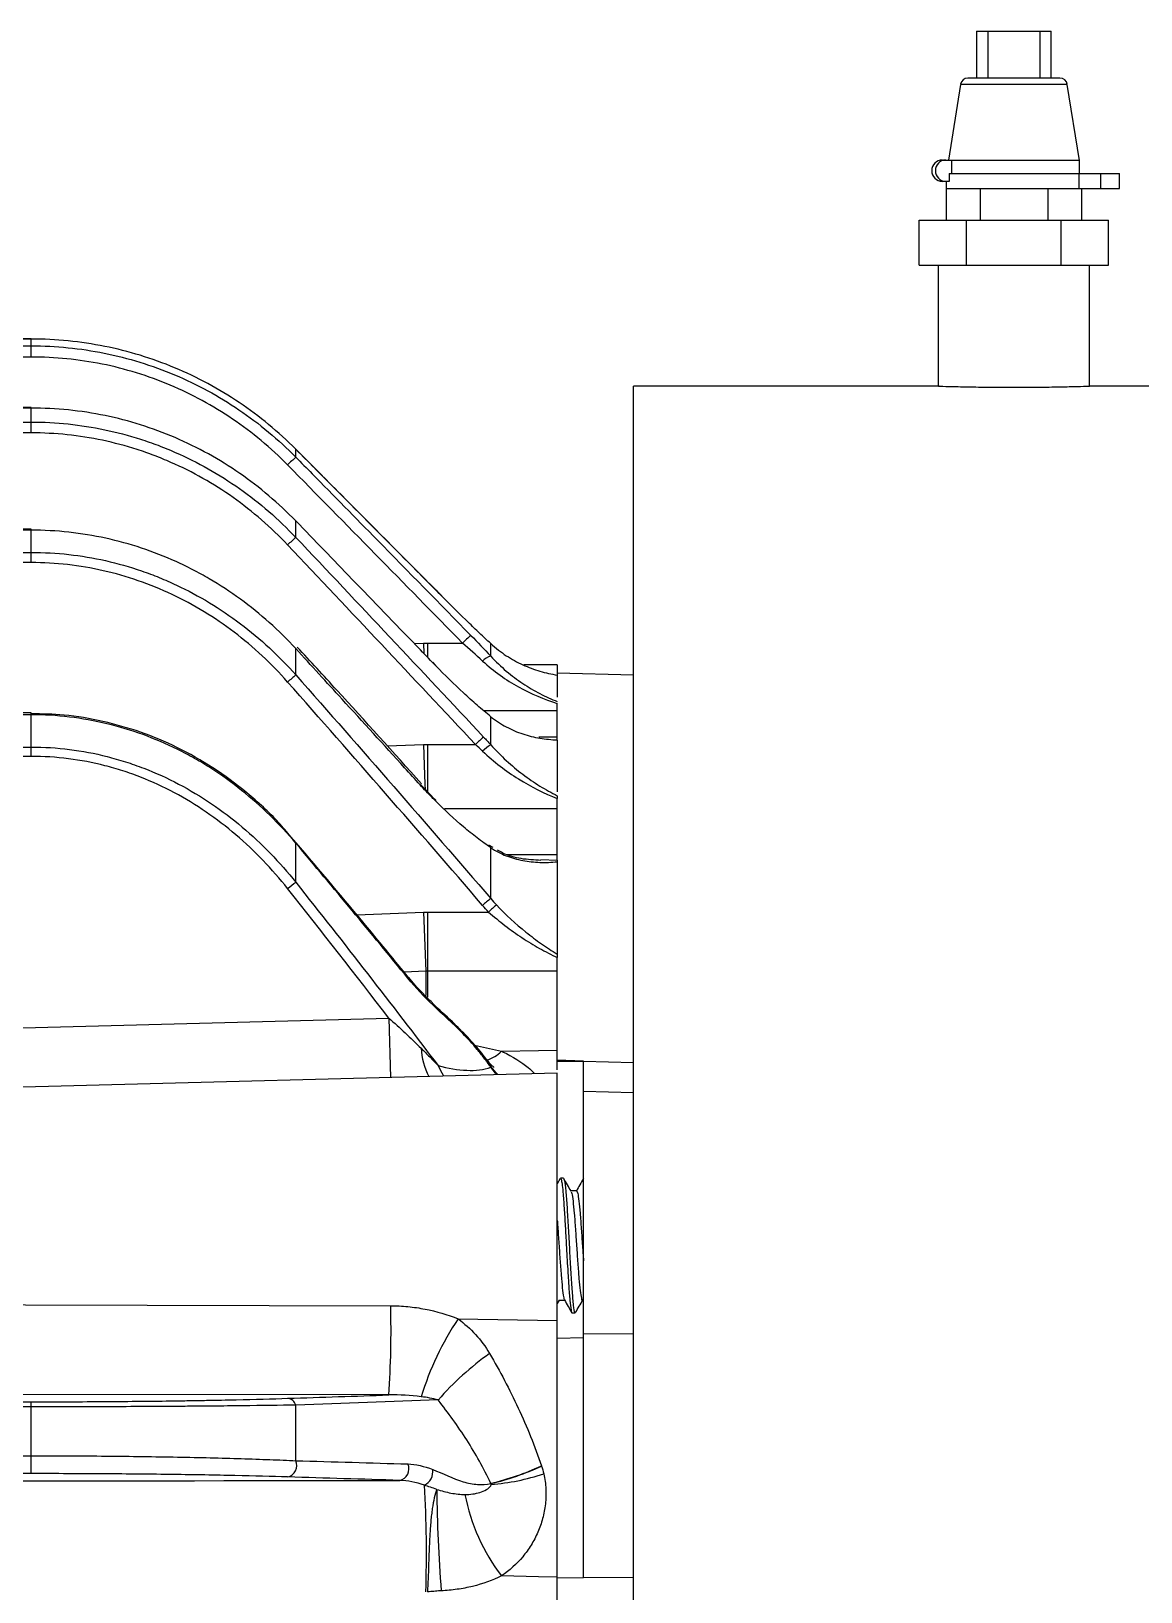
# Paper-space layout '_Back' of a CAD drawing. Header units: inches. Extents: x -13.8 to 10.2, y -6.3 to 9.3.
# Drawn here: x 4.438 to 7.403, y 3.23 to 7.398 of the extents above; entities that cross this region are included whole.
import ezdxf

# ---------------------------------------------------------------- set-up
doc = ezdxf.new("R2010")
doc.units = ezdxf.units.IN
doc.header["$MEASUREMENT"] = 0

psp = doc.layouts.new('_Back')

# ---------------------------------------------------------------- linework, layer by layer
at = {"color": 7, "linetype": 'Continuous', "lineweight": 25}
for p, q in [((6.9645, 7.3975), (6.9645, 7.2725)), ((6.9645, 7.3975), (7.1635, 7.3975)), ((6.9945, 7.3975), (6.9945, 7.2725)), ((7.1335, 7.3975), (7.1335, 7.2725)), ((7.1635, 7.2725), (7.1635, 7.3975)), ((6.9213, 7.2556), (6.8892, 7.0535)), ((7.1869, 7.2725), (6.9411, 7.2725)), ((7.239, 7.0525), (7.2067, 7.2556)), ((6.873, 7.0535), (6.8971, 7.0535)), ((6.8971, 7.0535), (6.8971, 7.0175)), ((7.239, 7.0525), (6.8971, 7.0525)), ((7.239, 7.0175), (7.239, 7.0525)), ((6.8914, 7.0175), (6.8914, 6.9965)), ((6.8914, 7.0175), (7.3459, 7.0175)), ((7.238, 7.0175), (7.238, 6.9775)), ((7.2959, 7.0175), (7.2959, 6.9775)), ((7.3459, 6.9775), (7.3459, 7.0175)), ((6.8914, 6.9965), (6.873, 6.9965)), ((6.883, 6.9965), (6.883, 6.9775)), ((6.883, 6.9775), (7.3459, 6.9775)), ((6.8833, 6.9775), (6.8833, 6.8925)), ((6.9736, 6.9775), (6.9736, 6.8925)), ((7.1544, 6.9775), (7.1544, 6.8925)), ((7.2447, 6.9775), (7.2447, 6.8925)), ((6.8114, 6.8925), (7.3166, 6.8925)), ((6.8114, 6.7725), (6.8114, 6.8925)), ((6.9377, 6.7725), (6.9377, 6.8925)), ((7.1903, 6.7725), (7.1903, 6.8925)), ((7.3166, 6.7725), (7.3166, 6.8925)), ((6.8114, 6.7725), (7.3166, 6.7725)), ((6.8615, 6.7725), (6.8615, 6.4496)), ((7.2665, 6.4497), (7.2665, 6.7725)), ((4.4384, 6.5756), (-4.4384, 6.5756)), ((4.4384, 6.5754), (-4.4384, 6.5754)), ((-4.4384, 6.5572), (4.4384, 6.5572)), ((4.4384, 6.5274), (4.4384, 6.5756)), ((4.4384, 6.5274), (-4.4384, 6.5274)), ((6.8641, 6.4497), (6.0475, 6.4497)), ((6.0475, -6.1), (6.0475, 6.4497)), ((8.36, 6.4497), (7.2662, 6.4497)), ((4.4384, 6.3922), (-4.4384, 6.3922)), ((4.4384, 6.391), (-4.4384, 6.391)), ((4.4384, 6.3248), (4.4384, 6.3922)), ((-4.4384, 6.3537), (4.4384, 6.3537)), ((4.4384, 6.3248), (-4.4384, 6.3248)), ((5.1455, 6.2811), (5.1456, 6.2812)), ((5.5444, 5.8795), (5.1455, 6.2811)), ((5.1455, 6.2599), (5.1455, 6.2811)), ((5.1455, 6.0457), (5.1455, 6.0895)), ((4.4384, 6.0675), (-4.4384, 6.0675)), ((4.4384, 6.0649), (-4.4384, 6.0649)), ((4.4384, 5.9784), (4.4384, 6.0675)), ((-4.4384, 6.0056), (4.4384, 6.0056)), ((4.4384, 5.9784), (-4.4384, 5.9784)), ((5.5446, 5.8796), (5.5447, 5.8798)), ((5.4972, 5.7633), (5.591, 5.7633)), ((5.6663, 5.7284), (5.6663, 5.762)), ((5.1455, 5.6782), (5.1455, 5.7485)), ((5.5106, 5.7115), (5.511, 5.712)), ((5.5194, 5.7035), (5.5111, 5.7121)), ((5.844, 5.705), (5.7545, 5.705)), ((5.844, 5.705), (5.844, 5.6186)), ((6.0475, 5.6773), (5.844, 5.6826)), ((5.844, 5.5064), (5.844, 5.6021)), ((4.4384, 5.577), (-4.4384, 5.577)), ((4.4384, 5.572), (-4.4384, 5.572)), ((4.4384, 5.4608), (4.4384, 5.577)), ((5.6663, 5.4917), (5.6663, 5.5668)), ((5.844, 5.5049), (5.844, 5.3661)), ((-4.4384, 5.4857), (4.4384, 5.4857)), ((4.4384, 5.4608), (-4.4384, 5.4608)), ((5.4972, 5.4925), (5.6253, 5.4925)), ((5.5098, 5.3535), (5.4818, 5.3825)), ((5.5096, 5.3531), (5.5095, 5.3532)), ((5.5191, 5.3435), (5.5096, 5.3531)), ((5.844, 5.1835), (5.844, 5.3484)), ((5.1461, 5.2299), (5.1324, 5.2459)), ((5.1455, 5.1244), (5.1455, 5.2291)), ((5.6723, 5.2173), (5.6608, 5.2236)), ((5.6663, 5.0812), (5.6663, 5.2167)), ((5.8, 5.185), (5.844, 5.1835)), ((5.844, 5.1794), (5.844, 4.9329)), ((5.4862, 5.0449), (5.4928, 4.8872)), ((5.4972, 5.0451), (5.4972, 4.8179)), ((5.4972, 5.0451), (5.6605, 5.0451)), ((5.844, 4.6234), (5.844, 4.9235)), ((5.844, 4.8873), (5.4972, 4.8873)), ((4.237, 4.7307), (5.3939, 4.762)), ((5.6663, 4.6309), (5.6663, 4.6314)), ((5.914, 4.6471), (5.844, 4.6495)), ((5.844, 4.6469), (5.914, 4.6471)), ((5.914, 3.9189), (5.914, 4.6471)), ((5.914, 4.6471), (6.0475, 4.6434)), ((5.844, 4.6151), (4.232, 4.5729)), ((5.844, 3.9544), (5.844, 4.6151)), ((6.0475, 4.5624), (5.914, 4.5659)), ((5.8516, 4.3333), (5.8435, 4.3195)), ((5.8604, 4.3343), (5.8526, 4.3343)), ((5.8955, 4.3004), (5.8805, 4.3004)), ((5.8443, 3.9996), (5.8497, 4.0088)), ((5.8486, 4.0081), (5.8637, 4.0081)), ((5.8838, 3.9743), (5.8917, 3.9743)), ((5.579, 3.9585), (5.844, 3.9544)), ((5.914, 3.9189), (6.0475, 3.9193)), ((5.914, 3.9078), (5.844, 3.9063)), ((5.3939, 3.7554), (4.237, 3.7562)), ((-4.4384, 3.7371), (4.4384, 3.7371)), ((4.4384, 3.7235), (-4.4384, 3.7235)), ((4.4384, 3.5452), (4.4384, 3.7371)), ((5.1455, 3.5798), (5.1455, 3.7282)), ((-4.4384, 3.593), (4.4384, 3.593)), ((4.4384, 3.5452), (-4.4384, 3.5452)), ((5.6663, 3.5184), (5.6663, 3.5192)), ((5.844, 2.8993), (5.844, 3.2684)), ((5.844, 3.2672), (5.914, 3.2674)), ((6.0475, 3.2666), (5.914, 3.2674))]:
    psp.add_line(p, q, dxfattribs=at)
at = {"color": 8, "linetype": 'Continuous', "lineweight": 25}
for p, q in [((7.2067, 7.2556), (6.9213, 7.2556)), ((5.4618, 5.7622), (5.4862, 5.7631)), ((5.4862, 5.7631), (5.4872, 5.7351)), ((5.4972, 5.7633), (5.4972, 5.7246)), ((5.844, 5.5823), (5.648, 5.5823)), ((5.7946, 5.5128), (5.844, 5.5128)), ((5.39, 5.4887), (5.4862, 5.4923)), ((5.4972, 5.4925), (5.4972, 5.3654)), ((5.844, 5.3203), (5.5425, 5.3203)), ((5.7109, 5.1989), (5.844, 5.1989)), ((5.3086, 5.0375), (5.4862, 5.0449)), ((5.4928, 4.8872), (5.4347, 4.8848)), ((5.4928, 4.8872), (5.4928, 4.8221)), ((5.3939, 4.762), (5.3983, 4.6034)), ((5.6233, 4.6896), (5.6951, 4.6735))]:
    psp.add_line(p, q, dxfattribs=at)
at = {"color": 7, "linetype": 'Continuous', "lineweight": 25, "flags": 128}
for points in [[(5.1455, 5.7485), (5.1464, 5.7495), (5.1464, 5.7496)], [(5.5191, 5.7028), (5.5194, 5.7034), (5.5194, 5.7035)], [(5.5191, 5.3412), (5.5194, 5.343), (5.5191, 5.3435)], [(5.6951, 4.6735), (5.7939, 4.6751), (5.844, 4.6759)], [(4.232, 3.9966), (4.4229, 3.9961), (5.3989, 3.9936)], [(5.844, 3.2684), (5.7939, 3.2696), (5.6951, 3.2719)]]:
    psp.add_lwpolyline(points, dxfattribs=at)
at = {"color": 8, "linetype": 'Continuous', "lineweight": 25, "flags": 128}
for points in [[(5.4862, 5.4923), (5.4872, 5.4646), (5.4883, 5.4376), (5.4893, 5.4118), (5.4902, 5.3879), (5.4908, 5.3714)], [(5.4777, 5.3845), (5.4787, 5.3856), (5.4788, 5.3857)], [(5.5094, 5.351), (5.5098, 5.3526), (5.5096, 5.3531)], [(5.1455, 5.2291), (5.1471, 5.2306), (5.1473, 5.231)], [(5.4449, 4.8685), (5.4466, 4.8701), (5.4469, 4.8705)], [(5.5112, 4.797), (5.5115, 4.7998), (5.5108, 4.8017), (5.5107, 4.8017)], [(5.5412, 4.6071), (5.5364, 4.6144), (5.5256, 4.6351)], [(5.6826, 4.6108), (5.6793, 4.6144), (5.6663, 4.6309)], [(5.683, 4.6109), (5.6798, 4.6144), (5.6668, 4.6308)], [(5.6856, 4.6109), (5.6808, 4.6159), (5.6672, 4.6318)]]:
    psp.add_lwpolyline(points, dxfattribs=at)
at = {"color": 7, "linetype": 'Continuous', "lineweight": 25}
for centre, radius, start, end in [((6.9411, 7.2525), 0.02, 90, 170.9605), ((7.1869, 7.2525), 0.02, 9.0395, 90), ((6.873, 7.025), 0.0285, 90, 270), ((6.8829, 7.025), 0.0285, 92.1847, 267.8153), ((5.4894, 5.8763), 0.5152, 131.8732, 135.2375), ((5.5481, 5.5846), 0.6121, 131.1285, 133.9125), ((5.9632, 5.3928), 0.5251, 131.8346, 135.1312), ((5.6763, 5.6865), 0.043, 103.4041, 137.8248), ((5.5925, 5.1356), 0.703, 129.485, 131.8404), ((6.06, 5.0357), 0.6306, 130.8831, 133.5732), ((5.7336, 5.3822), 0.1286, 121.5736, 133.956), ((5.6549, 5.2128), 0.012, 18.8088, 55.2441), ((5.6125, 4.4965), 0.7825, 126.6405, 128.668), ((6.1223, 4.5139), 0.7279, 128.791, 131.0407), ((6.2069, 4.4806), 0.7856, 132.0024, 134.0681), ((5.675, 4.6122), 0.021, 111.7588, 114.387), ((2.906, 3.9259), 2.4938, 356.078, 1.5555), ((6.2527, 3.5119), 0.8083, 146.4573, 162.8239), ((6.1471, 3.1932), 0.829, 125.7297, 138.5628), ((5.1212, 3.7211), 0.0253, 16.3079, 84.6186), ((5.1166, 3.5672), 0.0315, 282.8167, 23.5591), ((5.4161, 3.5579), 0.0316, 282.5309, 24.4572), ((5.4715, 3.5504), 0.0401, 295.614, 8.2845), ((5.505, 4.2024), 0.702, 283.2827, 295.0065), ((5.506, 4.1994), 0.6996, 283.2877, 295.0326), ((5.6181, 4.121), 0.6067, 274.6391, 288.2244), ((2.4532, 3.3296), 3.0413, 358.1159, 3.4805), ((9.2723, 3.5361), 3.7505, 180.503, 184.6469), ((5.6325, 3.5034), 0.037, 20.3387, 23.9844), ((6.1114, 3.5897), 0.5238, 191.0167, 217.3566)]:
    psp.add_arc(centre, radius, start, end, dxfattribs=at)
at = {"color": 8, "linetype": 'Continuous', "lineweight": 25}
for centre, radius, start, end in [((5.6726, 4.6923), 0.1925, 183.336, 206.6245), ((5.6303, 4.7367), 0.0905, 286.2509, 315.7166)]:
    psp.add_arc(centre, radius, start, end, dxfattribs=at)
at = {"color": 7, "linetype": 'Continuous', "lineweight": 25}
for points, knots in [([(5.1455, 6.2811), (5.0989, 6.3279), (5.0485, 6.3694), (4.9674, 6.4239), (4.9395, 6.4407), (4.8817, 6.4718), (4.8518, 6.4861), (4.761, 6.5239), (4.6988, 6.5429), (4.5707, 6.5687), (4.5044, 6.5754), (4.4384, 6.5754)], [0, 0, 0, 0, 0.25, 0.25, 0.375, 0.375, 0.5, 0.5, 0.75, 0.75, 1, 1, 1, 1]), ([(4.4384, 6.5572), (4.5046, 6.5572), (4.5696, 6.5506), (4.6656, 6.5313), (4.6973, 6.5232), (4.7601, 6.5039), (4.7913, 6.4925), (4.882, 6.4543), (4.9394, 6.4232), (5.0207, 6.3681), (5.0471, 6.3482), (5.0979, 6.3059), (5.1223, 6.2835), (5.1455, 6.2599)], [0, 0, 0, 0, 0.25, 0.25, 0.375, 0.375, 0.5, 0.5, 0.75, 0.75, 0.875, 0.875, 1, 1, 1, 1]), ([(5.1236, 6.2391), (5.1011, 6.2619), (5.0775, 6.2836), (5.0283, 6.3246), (5.0028, 6.3439), (4.9239, 6.3974), (4.8684, 6.4276), (4.7805, 6.4646), (4.7502, 6.4756), (4.6893, 6.4944), (4.6586, 6.5022), (4.5656, 6.521), (4.5025, 6.5274), (4.4384, 6.5274)], [0, 0, 0, 0, 0.125, 0.125, 0.25, 0.25, 0.5, 0.5, 0.625, 0.625, 0.75, 0.75, 1, 1, 1, 1]), ([(6.8641, 6.4496), (6.8634, 6.4496), (6.8606, 6.4497), (6.8794, 6.4491), (6.9185, 6.4481), (6.9756, 6.447), (7.0422, 6.4464), (7.1113, 6.4466), (7.1752, 6.4474), (7.2261, 6.4485), (7.2602, 6.4495), (7.2642, 6.4496), (7.2662, 6.4497)], [0, 0, 0, 0, 0.037002, 0.144324, 0.251666, 0.359054, 0.466443, 0.573786, 0.681108, 0.788467, 0.895863, 1, 1, 1, 1]), ([(5.1455, 6.0895), (5.0993, 6.1371), (5.0493, 6.1795), (4.9685, 6.2352), (4.9406, 6.2525), (4.8829, 6.2845), (4.853, 6.2991), (4.7623, 6.3379), (4.6999, 6.3576), (4.6035, 6.3775), (4.5707, 6.3826), (4.5047, 6.3893), (4.4716, 6.391), (4.4384, 6.391)], [0, 0, 0, 0, 0.25, 0.25, 0.375, 0.375, 0.5, 0.5, 0.75, 0.75, 0.875, 0.875, 1, 1, 1, 1]), ([(4.4384, 6.3537), (4.505, 6.3537), (4.5704, 6.3468), (4.6669, 6.3265), (4.6987, 6.3181), (4.7461, 6.3029), (4.7618, 6.2974), (4.7929, 6.2856), (4.8082, 6.2794), (4.8837, 6.2463), (4.9409, 6.214), (5.0219, 6.1569), (5.0482, 6.1364), (5.0985, 6.0928), (5.1226, 6.0698), (5.1455, 6.0457)], [0, 0, 0, 0, 0.25, 0.25, 0.375, 0.375, 0.4375, 0.4375, 0.5, 0.5, 0.75, 0.75, 0.875, 0.875, 1, 1, 1, 1]), ([(5.1236, 6.0256), (5.1014, 6.049), (5.0781, 6.0713), (5.0295, 6.1135), (5.004, 6.1335), (4.9255, 6.189), (4.8701, 6.2204), (4.7969, 6.2525), (4.7821, 6.2586), (4.752, 6.27), (4.7367, 6.2754), (4.6908, 6.2901), (4.6599, 6.2983), (4.5664, 6.318), (4.503, 6.3248), (4.4384, 6.3248)], [0, 0, 0, 0, 0.125, 0.125, 0.25, 0.25, 0.5, 0.5, 0.5625, 0.5625, 0.625, 0.625, 0.75, 0.75, 1, 1, 1, 1]), ([(5.5446, 5.8798), (5.4516, 5.9735), (5.3186, 6.1073), (5.1854, 6.241), (5.1455, 6.2811)], [0, 0, 0, 0, 0.7, 1, 1, 1, 1]), ([(5.5446, 5.8796), (5.53, 5.8943), (5.5155, 5.9089), (5.5009, 5.9236), (5.4426, 5.9822), (5.3844, 6.0408), (5.3261, 6.0995), (5.2659, 6.16), (5.2057, 6.2205), (5.1455, 6.2811)], [0, 0, 0, 0, 0.0015748, 0.0015748, 0.0015748, 0.007874, 0.007874, 0.007874, 0.01438061, 0.01438061, 0.01438061, 0.01438061]), ([(5.1455, 6.2599), (5.16, 6.2452), (5.1745, 6.2305), (5.189, 6.2157), (5.2469, 6.1568), (5.3049, 6.0979), (5.3628, 6.0389), (5.4462, 5.954), (5.5296, 5.869), (5.613, 5.784)], [0, 0, 0, 0, 0.0015748, 0.0015748, 0.0015748, 0.007874, 0.007874, 0.007874, 0.01694689, 0.01694689, 0.01694689, 0.01694689]), ([(5.5106, 5.7115), (5.4963, 5.7264), (5.482, 5.7412), (5.4676, 5.7561), (5.4102, 5.8156), (5.3528, 5.8751), (5.2954, 5.9345), (5.2455, 5.9862), (5.1955, 6.0379), (5.1455, 6.0895)], [0, 0, 0, 0, 0.0015748, 0.0015748, 0.0015748, 0.007874, 0.007874, 0.007874, 0.01335208, 0.01335208, 0.01335208, 0.01335208]), ([(5.1455, 5.7485), (5.1001, 5.7977), (5.0507, 5.8418), (4.9706, 5.9001), (4.9429, 5.9183), (4.8997, 5.9435), (4.885, 5.9516), (4.8554, 5.9669), (4.8404, 5.9742), (4.7649, 6.0083), (4.7023, 6.0292), (4.6051, 6.0504), (4.572, 6.0559), (4.5054, 6.0631), (4.4719, 6.0649), (4.4384, 6.0649)], [0, 0, 0, 0, 0.25, 0.25, 0.375, 0.375, 0.4375, 0.4375, 0.5, 0.5, 0.75, 0.75, 0.875, 0.875, 1, 1, 1, 1]), ([(4.4384, 6.0056), (4.5058, 6.0056), (4.572, 5.9981), (4.6694, 5.9762), (4.7015, 5.9671), (4.7492, 5.9507), (4.765, 5.9447), (4.7961, 5.9321), (4.8114, 5.9254), (4.8868, 5.89), (4.9438, 5.8555), (5.0242, 5.7948), (5.0502, 5.7731), (5.0996, 5.7274), (5.1231, 5.7034), (5.1455, 5.6782)], [0, 0, 0, 0, 0.25, 0.25, 0.375, 0.375, 0.4375, 0.4375, 0.5, 0.5, 0.75, 0.75, 0.875, 0.875, 1, 1, 1, 1]), ([(5.1236, 5.6594), (5.1019, 5.6839), (5.0792, 5.7072), (5.0315, 5.7516), (5.0065, 5.7727), (4.9286, 5.8319), (4.8734, 5.8655), (4.7856, 5.907), (4.7555, 5.9193), (4.6937, 5.9407), (4.6625, 5.9496), (4.5681, 5.971), (4.5039, 5.9784), (4.4384, 5.9784)], [0, 0, 0, 0, 0.125, 0.125, 0.25, 0.25, 0.5, 0.5, 0.625, 0.625, 0.75, 0.75, 1, 1, 1, 1]), ([(5.6663, 5.762), (5.6565, 5.7711), (5.6465, 5.7804), (5.6263, 5.7995), (5.6162, 5.8092), (5.5858, 5.8386), (5.5653, 5.8588), (5.5446, 5.8796)], [0, 0, 0, 0, 0.25, 0.25, 0.5, 0.5, 1, 1, 1, 1]), ([(5.4812, 5.3879), (5.406, 5.4715), (5.2961, 5.5936), (5.1846, 5.7143), (5.1494, 5.7524)], [0, 0, 0, 0, 0.684251, 1, 1, 1, 1]), ([(5.6663, 5.762), (5.6798, 5.7497), (5.6936, 5.739), (5.7222, 5.7203), (5.7369, 5.7123), (5.767, 5.6986), (5.7823, 5.6929), (5.813, 5.6839), (5.8284, 5.6804), (5.844, 5.678)], [0, 0, 0, 0, 0.25, 0.25, 0.5, 0.5, 0.75, 0.75, 1, 1, 1, 1]), ([(5.4777, 5.3845), (5.4639, 5.3998), (5.45, 5.4151), (5.4361, 5.4304), (5.3805, 5.4916), (5.3248, 5.5527), (5.269, 5.6137), (5.2279, 5.6587), (5.1867, 5.7036), (5.1455, 5.7485)], [0, 0, 0, 0, 0.0015748, 0.0015748, 0.0015748, 0.00787401, 0.00787401, 0.00787401, 0.0125202, 0.0125202, 0.0125202, 0.0125202]), ([(5.6444, 5.7154), (5.6595, 5.7015), (5.6752, 5.6889), (5.7074, 5.6659), (5.7239, 5.6556), (5.7747, 5.6274), (5.8091, 5.613), (5.844, 5.6021)], [0, 0, 0, 0, 0.25, 0.25, 0.5, 0.5, 1, 1, 1, 1]), ([(5.6663, 5.7284), (5.6798, 5.7139), (5.6936, 5.7007), (5.7222, 5.6765), (5.7369, 5.6655), (5.767, 5.6454), (5.7823, 5.6363), (5.813, 5.6204), (5.8284, 5.6134), (5.844, 5.6073)], [0, 0, 0, 0, 0.25, 0.25, 0.5, 0.5, 0.75, 0.75, 1, 1, 1, 1]), ([(5.6663, 5.5668), (5.6545, 5.5764), (5.6424, 5.5866), (5.6179, 5.608), (5.6055, 5.6192), (5.5685, 5.6534), (5.5438, 5.6774), (5.5191, 5.7028)], [0, 0, 0, 0, 0.25, 0.25, 0.5, 0.5, 1, 1, 1, 1]), ([(5.1324, 5.2459), (5.1216, 5.2589), (5.0861, 5.3014), (5.0166, 5.3638), (4.9259, 5.4315), (4.8304, 5.4859), (4.7316, 5.5272), (4.6304, 5.5558), (4.5321, 5.5728), (4.4677, 5.5741), (4.4383, 5.5747)], [0, 0, 0, 0, 0.0636376, 0.2094738, 0.3518733, 0.4916201, 0.6241387, 0.7561758, 0.8890751, 1, 1, 1, 1]), ([(5.1455, 5.2291), (5.1015, 5.2811), (5.0533, 5.3281), (4.9744, 5.391), (4.947, 5.4107), (4.9041, 5.4382), (4.8895, 5.447), (4.8599, 5.4637), (4.845, 5.4716), (4.7696, 5.509), (4.7066, 5.5321), (4.608, 5.5558), (4.5743, 5.5619), (4.5065, 5.57), (4.4725, 5.572), (4.4384, 5.572)], [0, 0, 0, 0, 0.25, 0.25, 0.375, 0.375, 0.4375, 0.4375, 0.5, 0.5, 0.75, 0.75, 0.875, 0.875, 1, 1, 1, 1]), ([(5.6663, 5.5668), (5.6798, 5.556), (5.6936, 5.547), (5.7222, 5.5318), (5.7369, 5.5256), (5.767, 5.5157), (5.7823, 5.512), (5.813, 5.5068), (5.8284, 5.5053), (5.844, 5.5049)], [0, 0, 0, 0, 0.25, 0.25, 0.5, 0.5, 0.75, 0.75, 1, 1, 1, 1]), ([(4.4384, 5.4857), (4.5074, 5.4857), (4.5749, 5.4771), (4.6575, 5.4562), (4.6739, 5.4515), (4.7066, 5.4411), (4.7229, 5.4354), (4.771, 5.4168), (4.8021, 5.4027), (4.8624, 5.371), (4.8916, 5.3534), (4.9482, 5.3151), (4.9757, 5.2943), (5.0283, 5.2499), (5.0535, 5.2264), (5.1013, 5.1771), (5.124, 5.1513), (5.1455, 5.1244)], [0, 0, 0, 0, 0.25, 0.25, 0.3125, 0.3125, 0.375, 0.375, 0.5, 0.5, 0.625, 0.625, 0.75, 0.75, 0.875, 0.875, 1, 1, 1, 1]), ([(5.1236, 5.1075), (5.082, 5.1599), (5.0361, 5.208), (4.9599, 5.273), (4.9333, 5.2934), (4.8784, 5.331), (4.8501, 5.3482), (4.7917, 5.3793), (4.7615, 5.3932), (4.7148, 5.4114), (4.699, 5.417), (4.6673, 5.4272), (4.6513, 5.4318), (4.5711, 5.4524), (4.5055, 5.4608), (4.4384, 5.4608)], [0, 0, 0, 0, 0.25, 0.25, 0.375, 0.375, 0.5, 0.5, 0.625, 0.625, 0.6875, 0.6875, 0.75, 0.75, 1, 1, 1, 1]), ([(5.6444, 5.4747), (5.6595, 5.4603), (5.6752, 5.447), (5.7074, 5.4224), (5.7239, 5.411), (5.7747, 5.3794), (5.8091, 5.3622), (5.844, 5.3484)], [0, 0, 0, 0, 0.25, 0.25, 0.5, 0.5, 1, 1, 1, 1]), ([(5.6663, 5.4917), (5.6798, 5.4767), (5.6936, 5.4627), (5.7222, 5.4365), (5.7369, 5.4243), (5.767, 5.4016), (5.7823, 5.3911), (5.813, 5.3721), (5.8284, 5.3635), (5.844, 5.3558)], [0, 0, 0, 0, 0.25, 0.25, 0.5, 0.5, 0.75, 0.75, 1, 1, 1, 1]), ([(5.4818, 5.3825), (5.4815, 5.3827), (5.4805, 5.3838), (5.4795, 5.3849), (5.4788, 5.3858)], [0, 0, 0, 0, 0.248415, 1, 1, 1, 1]), ([(5.6663, 5.2167), (5.6545, 5.2247), (5.6424, 5.2335), (5.6179, 5.2523), (5.6055, 5.2623), (5.5685, 5.2937), (5.5438, 5.3165), (5.5191, 5.3412)], [0, 0, 0, 0, 0.25, 0.25, 0.5, 0.5, 1, 1, 1, 1]), ([(5.4466, 4.8703), (5.4099, 4.9151), (5.311, 5.0361), (5.2099, 5.1552), (5.1464, 5.2302)], [0, 0, 0, 0, 0.3710393, 1, 1, 1, 1]), ([(5.6663, 5.2167), (5.6798, 5.2078), (5.6936, 5.2008), (5.7222, 5.1896), (5.7369, 5.1855), (5.767, 5.1798), (5.7823, 5.1782), (5.813, 5.1772), (5.8284, 5.1778), (5.844, 5.1794)], [0, 0, 0, 0, 0.25, 0.25, 0.5, 0.5, 0.75, 0.75, 1, 1, 1, 1]), ([(5.8003, 5.183), (5.7826, 5.1839), (5.7474, 5.1858), (5.7087, 5.1963), (5.689, 5.2078), (5.6843, 5.2106)], [0, 0, 0, 0, 0.435993, 0.866431, 1, 1, 1, 1]), ([(5.6605, 5.0451), (5.6748, 5.0323), (5.6893, 5.0203), (5.719, 4.9976), (5.7342, 4.9868), (5.7651, 4.9665), (5.7808, 4.9569), (5.8123, 4.9392), (5.8281, 4.931), (5.844, 4.9235)], [0, 0, 0, 0, 0.25, 0.25, 0.5, 0.5, 0.75, 0.75, 1, 1, 1, 1]), ([(5.6812, 5.0644), (5.7064, 5.0376), (5.7328, 5.0135), (5.7738, 4.9805), (5.7878, 4.97), (5.8158, 4.9505), (5.8299, 4.9414), (5.844, 4.9329)], [0, 0, 0, 0, 0.5, 0.5, 0.75, 0.75, 1, 1, 1, 1]), ([(5.5109, 4.8025), (5.5014, 4.8114), (5.4793, 4.8323), (5.4587, 4.8567), (5.447, 4.8706)], [0, 0, 0, 0, 0.428278, 1, 1, 1, 1]), ([(5.6561, 4.6494), (5.6516, 4.6556), (5.6358, 4.6772), (5.6044, 4.7117), (5.5602, 4.7557), (5.5283, 4.7843), (5.5108, 4.8016), (5.5107, 4.8017)], [0, 0, 0, 0, 0.106384, 0.372801, 0.646975, 0.997897, 1, 1, 1, 1]), ([(5.6663, 4.6314), (5.6605, 4.6394), (5.6547, 4.6473), (5.6426, 4.6629), (5.6364, 4.6706), (5.6177, 4.6931), (5.6048, 4.7072), (5.5654, 4.7474), (5.538, 4.7713), (5.5112, 4.797)], [0, 0, 0, 0, 0.125, 0.125, 0.25, 0.25, 0.5, 0.5, 1, 1, 1, 1]), ([(5.4805, 4.6811), (5.4881, 4.6735), (5.4957, 4.6658), (5.5107, 4.6505), (5.5182, 4.6428), (5.5256, 4.6351)], [0, 0, 0, 0, 0.5, 0.5, 1, 1, 1, 1]), ([(5.5256, 4.6351), (5.5529, 4.6278), (5.5785, 4.6233), (5.614, 4.6218), (5.6254, 4.6222), (5.6469, 4.6249), (5.657, 4.6273), (5.6663, 4.6309)], [0, 0, 0, 0, 0.5, 0.5, 0.75, 0.75, 1, 1, 1, 1]), ([(5.6748, 4.6303), (5.6748, 4.6303), (5.6757, 4.6298), (5.6728, 4.6318), (5.6657, 4.6382), (5.6591, 4.6469), (5.6557, 4.6513)], [0, 0, 0, 0, 0.000337, 0.3085077, 0.644408, 1, 1, 1, 1]), ([(5.6668, 4.6308), (5.6669, 4.6308), (5.667, 4.6308), (5.6671, 4.6309), (5.6672, 4.631), (5.6672, 4.6312), (5.6672, 4.6314), (5.6672, 4.6315), (5.6672, 4.6316), (5.6672, 4.6318)], [0, 0, 0, 0, 0.00002203897, 0.00002203897, 0.00002203897, 0.00004890521, 0.00004890521, 0.00004890521, 0.00006610353, 0.00006610353, 0.00006610353, 0.00006610353]), ([(5.8526, 4.3319), (5.8531, 4.3324), (5.8543, 4.3337), (5.8559, 4.325), (5.8578, 4.3119), (5.8598, 4.2897), (5.8627, 4.2508), (5.8657, 4.201), (5.8687, 4.1436), (5.8714, 4.098), (5.8734, 4.0655), (5.8751, 4.0384), (5.8776, 4.0053), (5.8807, 3.9827), (5.8826, 3.9726), (5.8836, 3.9752), (5.8838, 3.9757)], [0, 0, 0, 0, 0.049945, 0.115517, 0.150986, 0.225344, 0.324694, 0.419022, 0.509715, 0.628306, 0.660768, 0.702088, 0.799609, 0.903586, 0.9825, 1, 1, 1, 1]), ([(5.881, 4.2995), (5.8777, 4.3052), (5.8711, 4.3165), (5.8646, 4.3279), (5.8613, 4.3335)], [0, 0, 0, 0, 0.499791, 1, 1, 1, 1]), ([(5.8613, 4.331), (5.862, 4.3302), (5.8638, 4.3281), (5.8666, 4.3022), (5.87, 4.2588), (5.8735, 4.2027), (5.8766, 4.1414), (5.8802, 4.0815), (5.8834, 4.0295), (5.8869, 3.9929), (5.8895, 3.9743), (5.8912, 3.9762), (5.8917, 3.9768)], [0, 0, 0, 0, 0.0651158, 0.1758841, 0.2866327, 0.3973833, 0.508147, 0.6188944, 0.7296674, 0.8404141, 0.9511833, 1, 1, 1, 1]), ([(5.881, 4.2978), (5.8817, 4.2969), (5.8834, 4.2945), (5.8861, 4.2745), (5.8893, 4.2418), (5.8926, 4.1997), (5.8955, 4.1531), (5.8989, 4.1068), (5.9019, 4.0651), (5.9051, 4.0322), (5.9084, 4.0124), (5.9106, 4.0058), (5.912, 4.0094), (5.9124, 4.0102)], [0, 0, 0, 0, 0.063136, 0.163538, 0.264351, 0.366079, 0.465772, 0.567717, 0.667927, 0.768945, 0.87056, 0.970308, 1, 1, 1, 1]), ([(5.9141, 4.3333), (5.9108, 4.3277), (5.9044, 4.3167), (5.898, 4.3057), (5.895, 4.3004)], [0, 0, 0, 0, 0.515478, 1, 1, 1, 1]), ([(5.8955, 4.3002), (5.8966, 4.299), (5.8987, 4.2965), (5.9018, 4.2747), (5.9049, 4.2417), (5.9082, 4.1998), (5.911, 4.1552), (5.9131, 4.127), (5.914, 4.1138)], [0, 0, 0, 0, 0.167027, 0.3377307, 0.5091355, 0.6820949, 0.851593, 1, 1, 1, 1]), ([(5.844, 4.221), (5.8443, 4.2172), (5.8457, 4.1996), (5.8479, 4.1647), (5.8512, 4.1179), (5.8544, 4.0746), (5.8574, 4.0396), (5.8605, 4.0161), (5.8624, 4.0118), (5.8632, 4.0099)], [0, 0, 0, 0, 0.045145, 0.207418, 0.372686, 0.53705, 0.700024, 0.865865, 1, 1, 1, 1]), ([(5.8632, 4.009), (5.8665, 4.0033), (5.8731, 3.992), (5.8796, 3.9806), (5.8829, 3.975)], [0, 0, 0, 0, 0.499761, 1, 1, 1, 1]), ([(5.8926, 3.9751), (5.8959, 3.9808), (5.9025, 3.9922), (5.9091, 4.0035), (5.9124, 4.0092)], [0, 0, 0, 0, 0.500226, 1, 1, 1, 1]), ([(5.3989, 3.9936), (5.4143, 3.9936), (5.4297, 3.9928), (5.4604, 3.9898), (5.4757, 3.9875), (5.5211, 3.9787), (5.5505, 3.9701), (5.579, 3.9585)], [0, 0, 0, 0, 0.25, 0.25, 0.5, 0.5, 1, 1, 1, 1]), ([(5.579, 3.9585), (5.5959, 3.9461), (5.6115, 3.9321), (5.6397, 3.9012), (5.6523, 3.8844), (5.6629, 3.8662)], [0, 0, 0, 0, 0.5, 0.5, 1, 1, 1, 1]), ([(5.844, 3.2684), (5.844, 3.318), (5.844, 3.3706), (5.844, 3.4402), (5.844, 3.4543), (5.844, 3.4829), (5.844, 3.4975), (5.844, 3.5412), (5.844, 3.5706), (5.844, 3.6297), (5.844, 3.6594), (5.844, 3.7043), (5.844, 3.7193), (5.844, 3.7494), (5.844, 3.7645), (5.844, 3.8392), (5.844, 3.8976), (5.844, 3.9544)], [0, 0, 0, 0, 0.25, 0.25, 0.3125, 0.3125, 0.375, 0.375, 0.5, 0.5, 0.625, 0.625, 0.6875, 0.6875, 0.75, 0.75, 1, 1, 1, 1]), ([(5.914, 3.2674), (5.914, 3.3144), (5.914, 3.3641), (5.914, 3.4429), (5.914, 3.4699), (5.914, 3.5252), (5.914, 3.553), (5.914, 3.6089), (5.914, 3.6371), (5.914, 3.6937), (5.914, 3.7222), (5.914, 3.808), (5.914, 3.8641), (5.914, 3.9189)], [0, 0, 0, 0, 0.25, 0.25, 0.375, 0.375, 0.5, 0.5, 0.625, 0.625, 0.75, 0.75, 1, 1, 1, 1]), ([(5.6629, 3.8662), (5.6908, 3.8188), (5.7165, 3.7702), (5.7515, 3.6952), (5.7625, 3.6699), (5.7833, 3.6184), (5.793, 3.5923), (5.8018, 3.5662)], [0, 0, 0, 0, 0.5, 0.5, 0.75, 0.75, 1, 1, 1, 1]), ([(4.4384, 3.7371), (4.472, 3.7371), (4.5054, 3.7371), (4.5717, 3.7373), (4.6048, 3.7375), (4.7016, 3.7382), (4.7629, 3.7388), (4.836, 3.7398), (4.8504, 3.74), (4.8789, 3.7405), (4.893, 3.7407), (4.9343, 3.7415), (4.9607, 3.742), (5.0362, 3.7437), (5.082, 3.7449), (5.1236, 3.7463)], [0, 0, 0, 0, 0.125, 0.125, 0.25, 0.25, 0.5, 0.5, 0.5625, 0.5625, 0.625, 0.625, 0.75, 0.75, 1, 1, 1, 1]), ([(5.1455, 3.7282), (5.1024, 3.7275), (5.055, 3.7269), (4.977, 3.726), (4.9498, 3.7258), (4.9071, 3.7254), (4.8925, 3.7253), (4.8631, 3.725), (4.8482, 3.7249), (4.7729, 3.7244), (4.7096, 3.7241), (4.61, 3.7237), (4.5759, 3.7236), (4.5074, 3.7235), (4.473, 3.7235), (4.4384, 3.7235)], [0, 0, 0, 0, 0.25, 0.25, 0.375, 0.375, 0.4375, 0.4375, 0.5, 0.5, 0.75, 0.75, 0.875, 0.875, 1, 1, 1, 1]), ([(5.5256, 3.7419), (5.5182, 3.7441), (5.5107, 3.7457), (5.4957, 3.7485), (5.4881, 3.7496), (5.4805, 3.7506)], [0, 0, 0, 0, 0.5, 0.5, 1, 1, 1, 1]), ([(5.6663, 3.5192), (5.657, 3.5391), (5.6469, 3.5589), (5.6254, 3.5976), (5.614, 3.6165), (5.5785, 3.6721), (5.5528, 3.7076), (5.5256, 3.7419)], [0, 0, 0, 0, 0.25, 0.25, 0.5, 0.5, 1, 1, 1, 1]), ([(4.4384, 3.593), (4.5065, 3.593), (4.5733, 3.5927), (4.6715, 3.5918), (4.7039, 3.5914), (4.7679, 3.5905), (4.7989, 3.59), (4.8593, 3.5889), (4.8885, 3.5883), (4.9453, 3.5869), (4.9729, 3.5861), (5.0262, 3.5845), (5.0517, 3.5836), (5.1004, 3.5818), (5.1235, 3.5808), (5.1455, 3.5798)], [0, 0, 0, 0, 0.25, 0.25, 0.375, 0.375, 0.5, 0.5, 0.625, 0.625, 0.75, 0.75, 0.875, 0.875, 1, 1, 1, 1]), ([(5.1236, 3.5364), (5.0811, 3.5378), (5.0343, 3.539), (4.957, 3.5406), (4.9303, 3.5411), (4.8752, 3.542), (4.8469, 3.5424), (4.7884, 3.5432), (4.7583, 3.5435), (4.6962, 3.5441), (4.6647, 3.5444), (4.5694, 3.545), (4.5046, 3.5452), (4.4384, 3.5452)], [0, 0, 0, 0, 0.25, 0.25, 0.375, 0.375, 0.5, 0.5, 0.625, 0.625, 0.75, 0.75, 1, 1, 1, 1]), ([(5.5112, 3.5562), (5.5382, 3.5458), (5.5658, 3.5318), (5.6058, 3.5197), (5.6187, 3.5173), (5.6432, 3.5157), (5.655, 3.5165), (5.6663, 3.5184)], [0, 0, 0, 0, 0.5, 0.5, 0.75, 0.75, 1, 1, 1, 1]), ([(5.8079, 3.5447), (5.811, 3.5313), (5.8128, 3.5178), (5.8142, 3.4909), (5.8137, 3.4774), (5.8108, 3.4509), (5.8083, 3.438), (5.8014, 3.4127), (5.7971, 3.4003), (5.7868, 3.3767), (5.7809, 3.3654), (5.7674, 3.3436), (5.7599, 3.3331), (5.7355, 3.3038), (5.7167, 3.2867), (5.6951, 3.2719)], [0, 0, 0, 0, 0.125, 0.125, 0.25, 0.25, 0.375, 0.375, 0.5, 0.5, 0.625, 0.625, 0.75, 0.75, 1, 1, 1, 1]), ([(5.522, 3.5032), (5.5196, 3.4968), (5.5174, 3.4892), (5.5134, 3.4718), (5.5116, 3.4622), (5.5093, 3.4466), (5.5086, 3.4411), (5.5073, 3.4298), (5.5067, 3.424), (5.5051, 3.4061), (5.5042, 3.3937), (5.5027, 3.3681), (5.5021, 3.3548), (5.501, 3.3285), (5.5006, 3.3154), (5.4994, 3.2766), (5.4986, 3.2513), (5.4972, 3.2296)], [0, 0, 0, 0, 0.125, 0.125, 0.25, 0.25, 0.3125, 0.3125, 0.375, 0.375, 0.5, 0.5, 0.625, 0.625, 0.75, 0.75, 1, 1, 1, 1]), ([(5.522, 3.5032), (5.5345, 3.4993), (5.5473, 3.4958), (5.5727, 3.491), (5.5852, 3.4897), (5.5973, 3.4896)], [0, 0, 0, 0, 0.5, 0.5, 1, 1, 1, 1]), ([(5.5973, 3.4896), (5.6115, 3.4895), (5.625, 3.4913), (5.6435, 3.4969), (5.6494, 3.4993), (5.6575, 3.504), (5.66, 3.5058), (5.6635, 3.5089), (5.6646, 3.5101), (5.6659, 3.5121), (5.6663, 3.5128), (5.667, 3.5144), (5.6672, 3.5152), (5.6672, 3.5163)], [0, 0, 0, 0, 0.5, 0.5, 0.75, 0.75, 0.875, 0.875, 0.9375, 0.9375, 0.96875, 0.96875, 1, 1, 1, 1]), ([(5.6672, 3.5163), (5.6672, 3.5165), (5.6672, 3.5169), (5.6672, 3.5172), (5.6672, 3.5175), (5.6671, 3.5179), (5.6669, 3.5182), (5.6669, 3.5183), (5.6668, 3.5184), (5.6668, 3.5185)], [0, 0, 0, 0, 0.00002793779, 0.00002793779, 0.00002793779, 0.00005642103, 0.00005642103, 0.00005642103, 0.00006631819, 0.00006631819, 0.00006631819, 0.00006631819]), ([(5.6951, 3.2719), (5.6707, 3.2598), (5.6449, 3.2507), (5.6044, 3.2409), (5.5905, 3.2382), (5.5625, 3.2343), (5.5484, 3.233), (5.5342, 3.2323)], [0, 0, 0, 0, 0.5, 0.5, 0.75, 0.75, 1, 1, 1, 1]), ([(5.5342, 3.2323), (5.5329, 3.2322), (5.5315, 3.2322), (5.5302, 3.2321), (5.5249, 3.2317), (5.5196, 3.2313), (5.5143, 3.2308), (5.5116, 3.2306), (5.5088, 3.2304), (5.5061, 3.2302), (5.5034, 3.23), (5.5006, 3.2298), (5.4979, 3.2296), (5.4976, 3.2296), (5.4974, 3.2296), (5.4972, 3.2296)], [0, 0, 0, 0, 0.0001015866, 0.0001015866, 0.0001015866, 0.0005079337, 0.0005079337, 0.0005079337, 0.0007166977, 0.0007166977, 0.0007166977, 0.0009262899, 0.0009262899, 0.0009262899, 0.0009441227, 0.0009441227, 0.0009441227, 0.0009441227])]:
    psp.add_open_spline(points, degree=3, knots=knots, dxfattribs=at)
for points in [[(5.591, 5.7633), (5.4353, 5.922), (5.2795, 6.0806), (5.1236, 6.2391)], [(5.1455, 6.0457), (5.3132, 5.8683), (5.4805, 5.6906), (5.6472, 5.5124)], [(5.6253, 5.4925), (5.4586, 5.6707), (5.2913, 5.8483), (5.1236, 6.0256)], [(5.4862, 5.7631), (5.4899, 5.7632), (5.4935, 5.7633), (5.4972, 5.7633)], [(5.6444, 5.7154), (5.627, 5.7314), (5.6092, 5.7474), (5.591, 5.7633)], [(5.613, 5.784), (5.6311, 5.7655), (5.6489, 5.747), (5.6663, 5.7284)], [(5.5191, 5.7028), (5.5163, 5.7057), (5.5135, 5.7086), (5.5106, 5.7115)], [(5.1455, 5.6782), (5.3204, 5.4803), (5.4941, 5.2814), (5.6663, 5.0812)], [(5.6444, 5.0629), (5.4722, 5.2629), (5.2984, 5.4616), (5.1236, 5.6594)], [(5.6472, 5.5124), (5.6537, 5.5056), (5.66, 5.4987), (5.6663, 5.4917)], [(5.4862, 5.4923), (5.4899, 5.4925), (5.4935, 5.4925), (5.4972, 5.4925)], [(5.6444, 5.4747), (5.6381, 5.4807), (5.6317, 5.4866), (5.6253, 5.4925)], [(5.5094, 5.351), (5.4987, 5.3619), (5.4881, 5.3731), (5.4777, 5.3845)], [(5.5191, 5.3412), (5.5159, 5.3444), (5.5126, 5.3477), (5.5094, 5.351)], [(5.844, 5.3558), (5.844, 5.354), (5.844, 5.3515), (5.844, 5.3484)], [(5.4449, 4.8685), (5.3458, 4.9893), (5.2459, 5.1095), (5.1455, 5.2291)], [(5.844, 5.1835), (5.844, 5.1829), (5.844, 5.1815), (5.844, 5.1794)], [(5.3939, 4.762), (5.3046, 4.8778), (5.2145, 4.9929), (5.1236, 5.1075)], [(5.1455, 5.1244), (5.2737, 4.9625), (5.4006, 4.7995), (5.5256, 4.6351)], [(5.4862, 5.0449), (5.4899, 5.045), (5.4935, 5.0451), (5.4972, 5.0451)], [(5.6605, 5.0451), (5.655, 5.0509), (5.6496, 5.0568), (5.6444, 5.0629)], [(5.6663, 5.0812), (5.6711, 5.0755), (5.6761, 5.0699), (5.6812, 5.0644)], [(5.844, 4.9329), (5.844, 4.9304), (5.844, 4.9272), (5.844, 4.9235)], [(5.4972, 4.8873), (5.4957, 4.8873), (5.4943, 4.8873), (5.4928, 4.8872)], [(5.5112, 4.797), (5.4881, 4.8191), (5.466, 4.8428), (5.4449, 4.8685)], [(5.3939, 4.762), (5.4236, 4.7359), (5.4526, 4.709), (5.4805, 4.6811)], [(5.6668, 4.6308), (5.6666, 4.631), (5.6664, 4.6312), (5.6663, 4.6314)], [(5.6663, 4.6309), (5.6664, 4.6308), (5.6666, 4.6308), (5.6668, 4.6308)], [(5.1236, 3.7463), (5.2145, 3.7493), (5.3046, 3.7523), (5.3939, 3.7554)], [(5.4805, 3.7506), (5.4526, 3.7541), (5.4236, 3.756), (5.3939, 3.7554)], [(5.5256, 3.7419), (5.4006, 3.7373), (5.2737, 3.7327), (5.1455, 3.7282)], [(5.1455, 3.5798), (5.2459, 3.5769), (5.3458, 3.5739), (5.4449, 3.571)], [(5.4449, 3.571), (5.466, 3.5703), (5.4881, 3.5651), (5.5112, 3.5562)], [(5.8018, 3.5662), (5.8018, 3.566), (5.8019, 3.5657), (5.802, 3.5655)], [(5.802, 3.5655), (5.8043, 3.5587), (5.8062, 3.5517), (5.8079, 3.5447)], [(0.4122, 3.5215), (2.0824, 3.5233), (3.7527, 3.5252), (5.423, 3.527)], [(5.423, 3.527), (5.3238, 3.5302), (5.224, 3.5333), (5.1236, 3.5364)], [(5.4889, 3.5143), (5.4661, 3.5219), (5.444, 3.5264), (5.423, 3.527)], [(5.522, 3.5032), (5.5109, 3.5069), (5.4998, 3.5108), (5.4889, 3.5143)], [(5.6668, 3.5185), (5.6666, 3.5188), (5.6664, 3.519), (5.6663, 3.5192)], [(5.6663, 3.5184), (5.6664, 3.5185), (5.6666, 3.5185), (5.6668, 3.5185)]]:
    psp.add_open_spline(points, degree=3, dxfattribs=at)
at = {"color": 8, "linetype": 'Continuous', "lineweight": 25}
for points, knots in [([(5.6951, 4.6735), (5.6961, 4.673), (5.7238, 4.6597), (5.7596, 4.6381), (5.7781, 4.619), (5.7835, 4.6135)], [0, 0, 0, 0, 0.025565, 0.7166047, 1, 1, 1, 1]), ([(5.6672, 4.6318), (5.6671, 4.6325), (5.6666, 4.6349), (5.6628, 4.6412), (5.6586, 4.6464), (5.6561, 4.6494)], [0, 0, 0, 0, 0.139038, 0.495835, 1, 1, 1, 1])]:
    psp.add_open_spline(points, degree=3, knots=knots, dxfattribs=at)

doc.saveas('drawing.dxf')
